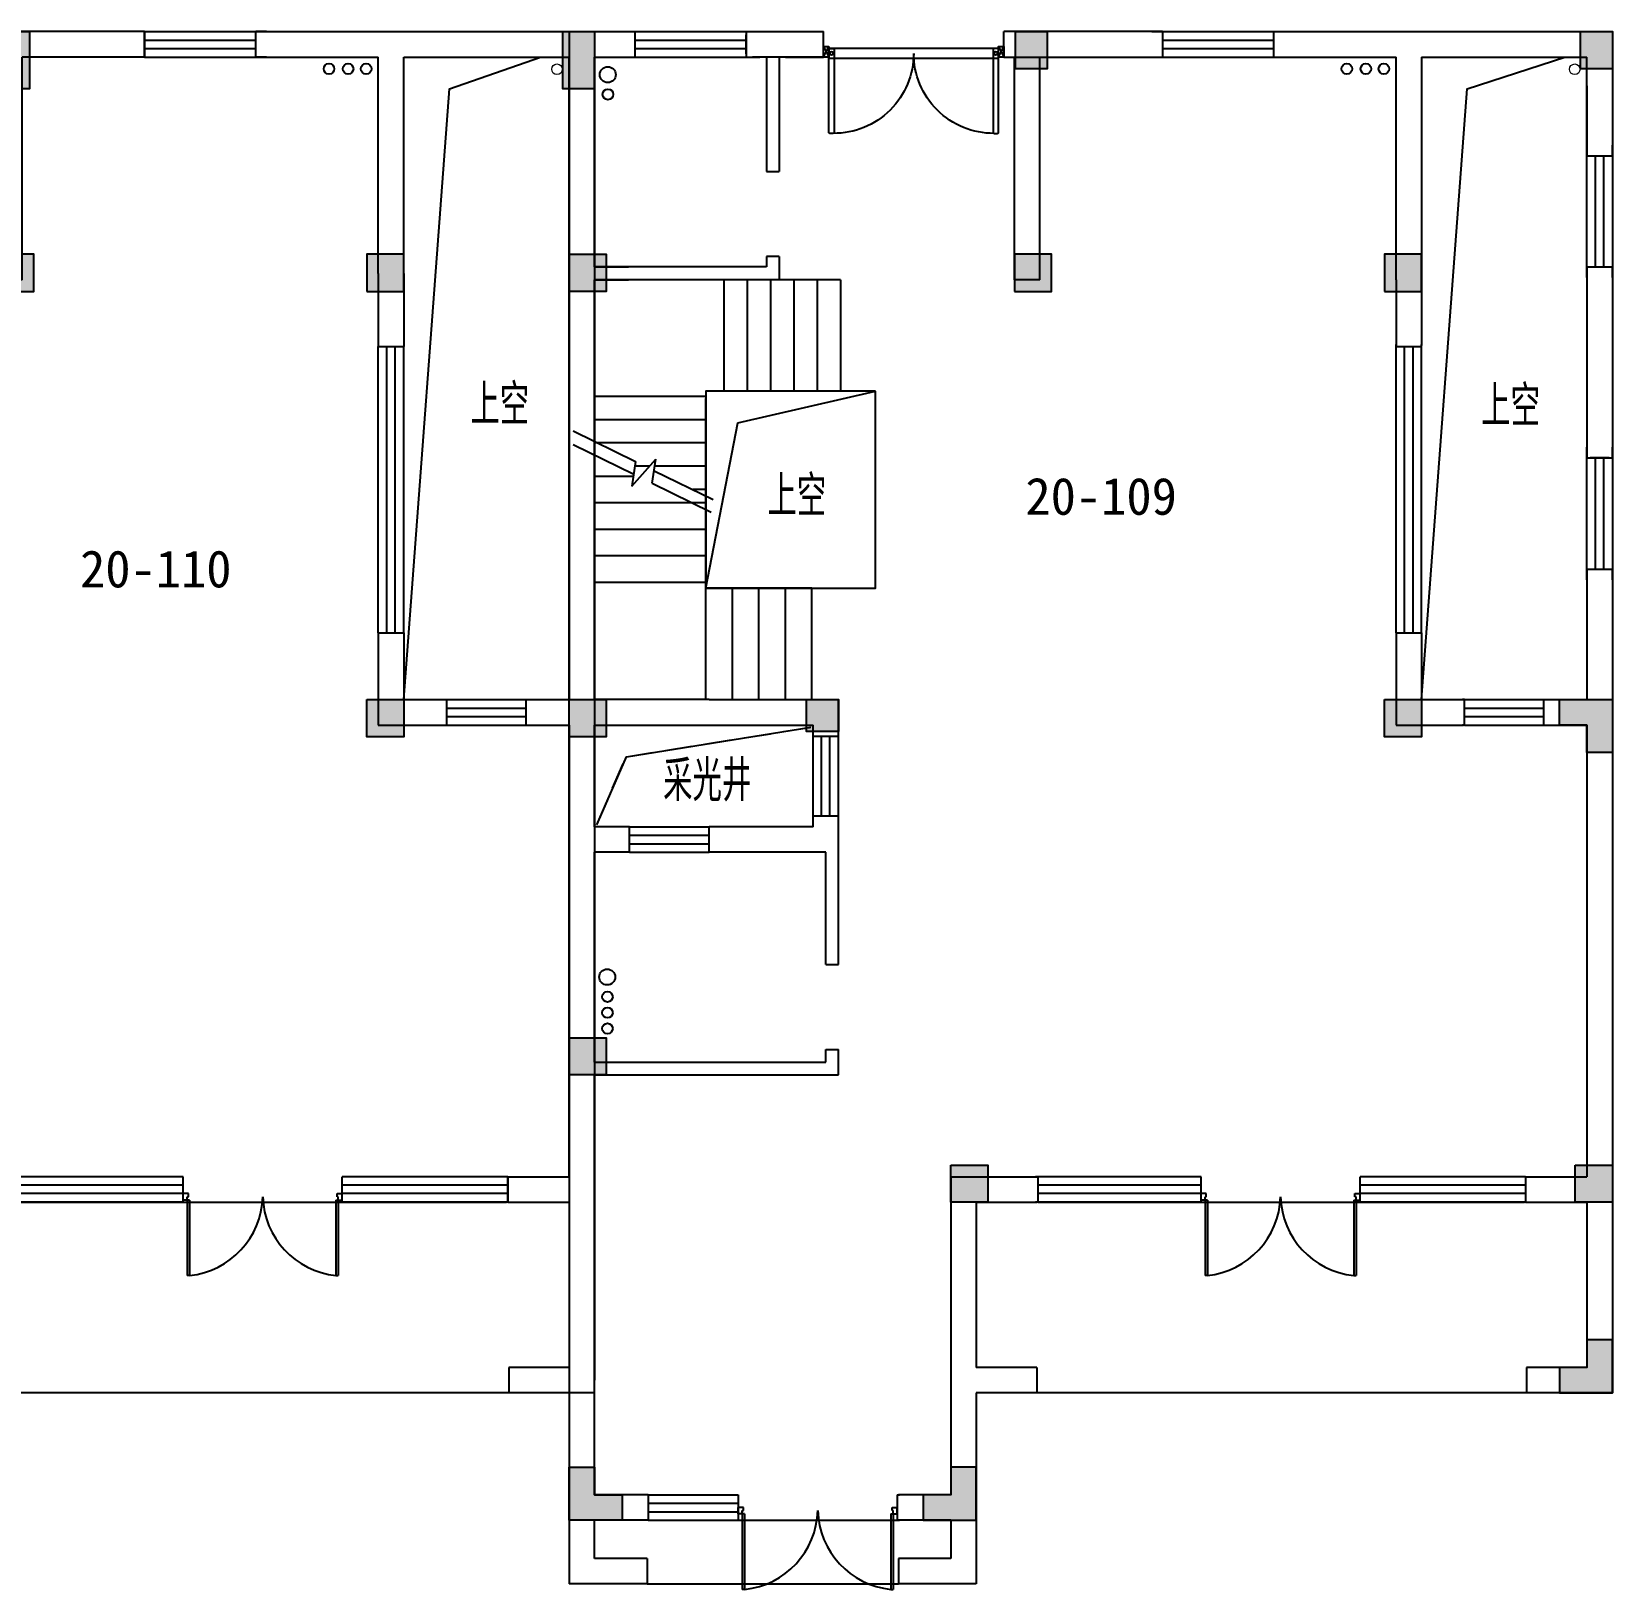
# Model space of a CAD drawing. Extents: x 296441 to 853063, y 459050 to 1117990.
# Drawn here: x 478832 to 493742, y 725540 to 740233 of the extents above; entities that cross this region are included whole.
import ezdxf
from ezdxf.enums import TextEntityAlignment as Align

# ---------------------------------------------------------------- set-up
doc = ezdxf.new("R2010")
doc.units = 0
doc.header["$LTSCALE"] = 1000
for name, pattern in [('20-PLAN-BS01-P$0$BSMT-PLAN-BS01-P$0$BSMT-PLAN-BS01-P$0$HIDDEN2', [4.7625, 3.175, -1.5875]), ('5-GRID$0$CENTER2', [28.575, 19.05, -3.175, 3.175, -3.175]), ('E4-FL01$0$HIDDEN', [0.375, 0.25, -0.125])]:
    doc.linetypes.add(name, pattern=pattern)
for name, color, linetype in [('0-COL', 50, 'Continuous'), ('0-COL-H1', 170, 'Continuous'), ('16-PLAN-FL01-P$0$A-WALL', 1, 'Continuous'), ('5-GRID$0$G-GRID', 8, '5-GRID$0$CENTER2'), ('C1-PLAN-FL03-P$0$A-ANNO-IDEN', 2, 'Continuous'), ('dianti-BM01$0$A-STRS', 4, 'Continuous'), ('DIM_SYMB', 3, 'Continuous'), ('DZ-3-PLAN-FL01$0$A-DOOR', 4, 'Continuous'), ('DZ-3-PLAN-FL01$0$H-FL01-GN$0$A_CUR_FRAME', 112, 'Continuous'), ('DZ-3-TEXT-FL01$0$A-ROOM-IDEN', 4, 'Continuous'), ('DZ-TEXT-FL01$0$A-ROOM-IDEN', 4, 'Continuous'), ('E1-BS01-18-19$0$A-OVLK', 140, 'Continuous'), ('E1-FL01$0$A-ANNO-SYMB', 6, 'Continuous'), ('E1-FL01$0$A-HOLE', 211, 'Continuous'), ('E1-FL01$0$A-STRS', 4, 'Continuous'), ('E1-FL02$0$A-PLUM', 4, 'Continuous'), ('E1-FL02$0$A-STRS', 4, 'Continuous'), ('E1-FL03$0$A-HOLE', 211, 'Continuous'), ('E1-FL03$0$A-STRS', 4, 'Continuous'), ('E2-E3-FL01$0$A-WALL', 1, 'Continuous'), ('E2-E3-FL01$0$E1-FL01$0$A-FLOR', 23, 'Continuous'), ('E2-E3-FL01$0$E1-FL01$0$A-HOLE', 211, 'Continuous'), ('E2-E3-FL01$0$E1-FL01$0$A-WALL', 1, 'Continuous'), ('E2-E3-FL01$0$huachuangN$0$A-OVLK', 140, 'Continuous'), ('E2-E3-FL01$0$huachuangN$0$A-SECT-STONE', 42, 'Continuous'), ('E2-E3-FL01$0$huachuangN$0$A-WALL', 1, 'Continuous'), ('E2-E3-FL01$0$menchuangtao1$0$A-WALL', 1, 'Continuous'), ('E2-E3-FL01$0$menchuangtao2$0$A-WALL', 1, 'Continuous'), ('E4-FL01$0$A-HOLE', 211, 'Continuous'), ('E4-FL01$0$A-OVLK', 140, 'Continuous'), ('E4-FL01$0$A-SECT-STONE', 42, 'Continuous'), ('E4-FL01$0$A-WALL', 1, 'Continuous'), ('huachuangN$0$A-SECT-STONE', 42, 'Continuous'), ('huachuangN$0$A-SECT-WIND', 155, 'Continuous'), ('huachuangN$0$A-WALL', 1, 'Continuous'), ('menchuangtao1$0$A-WALL', 1, 'Continuous'), ('mentouS-2$0$A-WALL', 1, 'Continuous'), ('mentouS-2$0$M3b-FL01$0$A-WIND', 4, 'Continuous'), ('mentouS-2$0$M3b-FL01$0$A_OTHER_0', 14, 'Continuous'), ('WALL', 242, 'Continuous'), ('WALL-MOVE', 41, 'Continuous'), ('ZT2_分格--轮廓-------LM、DY', 80, 'Continuous')]:
    doc.layers.add(name, color=color, linetype=linetype)
doc.layers.add('E1-BS01-18-19$0$ENTR-DETL-P$0$A-ANNO-NPLT', color=215, linetype='Continuous', plot=False)
doc.layers.add('E1-FL02$0$P-SEWG-EQPM', color=4, linetype='Continuous', lineweight=0)
doc.styles.add('C1-PLAN-FL03-P$0$GOA_03_黑体_1.00', font='simhei.ttf')
doc.styles.get("Standard").update_dxf_attribs({"font": 'gbenor.shx', "bigfont": 'gbcbig.shx'})

# ---------------------------------------------------------------- blocks, each defined once
blk = doc.blocks.new('C1-PLAN-FL03-P$0$GOA_A-roomnumber1')
blk = doc.blocks.new('DZ-3-PLAN-FL01$0$DR_D02')
at = {"color": 2}
for p, q in [((-0.46, 0.4948), (-0.475, 0.4948)), ((-0.475, 0.02), (-0.475, 0.4948)), ((-0.46, 0.02), (-0.46, 0.495)), ((0.46, 0.02), (0.46, 0.495)), ((0.46, 0.4948), (0.475, 0.4948)), ((0.475, 0.02), (0.475, 0.4948)), ((-0.46, 0.02), (-0.5, 0.02)), ((-0.5, 0.02), (-0.5, -0.02)), ((-0.475, 0.02), (-0.475, 0)), ((-0.475, 0), (-0.4675, 0)), ((-0.4675, 0), (-0.4675, -0.02)), ((0.46, 0.02), (0.5, 0.02)), ((0.4675, 0), (0.4675, -0.02)), ((0.475, 0), (0.4675, 0)), ((0.475, 0.02), (0.475, 0)), ((0.5, 0.02), (0.5, -0.02)), ((-0.4675, -0.02), (-0.5, -0.02)), ((0.4675, -0.02), (0.5, -0.02))]:
    blk.add_line(p, q, dxfattribs=at)
for centre, start, end in [((-0.5121, -0.0149), 1.66187, 84.16767), ((0.5121, -0.0149), 95.83233, 178.33813)]:
    blk.add_arc(centre, 0.5123, start, end, dxfattribs=at)
blk = doc.blocks.new('mentouS-2$0$M3b-FL01$0$户门1600-P')
at = {"layer": 'mentouS-2$0$M3b-FL01$0$A-WIND'}
for points in [[(-1549, 108), (-1549, -672, -0.414214), (-1559, -682), (-1589, -682, -0.414214), (-1599, -672), (-1599, 108, -0.414214), (-1589, 118), (-1559, 118, -0.414214)], [(-49, 108), (-49, -672, 0.414214), (-39, -682), (-9, -682, 0.414214), (1, -672), (1, 108, 0.414214), (-9, 118), (-39, 118, 0.414214)]]:
    blk.add_lwpolyline(points, format="xyb", close=True, dxfattribs=at)
for centre, start, end in [((-1554, 73), 269.6336, 359.9993), ((-44, 73), 180.0007, 270.3664)]:
    blk.add_arc(centre, 755, start, end, dxfattribs=at)
at = {"layer": 'mentouS-2$0$M3b-FL01$0$A_OTHER_0'}
blk.add_lwpolyline([(-1589, 118), (-9, 118, -0.414214), (1, 108), (1, 38, -0.414214), (-9, 28), (-1589, 28, -0.414214), (-1599, 38), (-1599, 108, -0.414214)], format="xyb", close=True, dxfattribs=at)
for centre in [(-1574, 73), (-24, 73)]:
    blk.add_circle(centre, 15, dxfattribs=at)
blk = doc.blocks.new('A$C1C9D1F11')
at = {"color": 2}
for p, q in [((2360, 2760), (2360, 3000)), ((3860, 2760), (3860, 3000)), ((-2005, -240), (-2005, 0))]:
    blk.add_line(p, q, dxfattribs=at)
at = {"layer": '0-COL', "color": 2}
for points in [[(-3660, 13800), (-3360, 13800), (-3360, 13260), (-3660, 13260)], [(610, 13800), (910, 13800), (910, 13260), (610, 13260)], [(5940, 13800), (6240, 13800), (6240, 13260), (5940, 13260)], [(-3600, 11700), (-3250, 11700), (-3250, 11350), (-3600, 11350)], [(-3600, 11700), (-3250, 11700), (-3250, 11350), (-3600, 11350)], [(600, 11350), (950, 11350), (950, 11700), (600, 11700)], [(4090, 11350), (4440, 11350), (4440, 11700), (4090, 11700)], [(6000, 11700), (6350, 11700), (6350, 11350), (6000, 11350)], [(6000, 11700), (6350, 11700), (6350, 11350), (6000, 11350)], [(-3600, 7500), (-3250, 7500), (-3250, 7150), (-3600, 7150)], [(-3600, 7500), (-3250, 7500), (-3250, 7150), (-3600, 7150)], [(-1360, 7500), (-1060, 7500), (-1060, 7200), (-1360, 7200)], [(4090, 7500), (4440, 7500), (4440, 7150), (4090, 7150)], [(6000, 7500), (6350, 7500), (6350, 7150), (6000, 7150)], [(6000, 7500), (6350, 7500), (6350, 7150), (6000, 7150)], [(-3600, 4310), (-3250, 4310), (-3250, 3960), (-3600, 3960)], [(-3600, 4310), (-3250, 4310), (-3250, 3960), (-3600, 3960)], [(6000, 4310), (6350, 4310), (6350, 3960), (6000, 3960)], [(6000, 4310), (6350, 4310), (6350, 3960), (6000, 3960)], [(-3360, 260), (-3360, 0), (-3100, 0), (-3100, -240), (-3600, -240), (-3600, 260)], [(0, 260), (0, 0), (-260, 0), (-260, -240), (240, -240), (240, 260)]]:
    blk.add_lwpolyline(points, close=True, dxfattribs=at)
at = {"layer": '0-COL', "color": 2, "elevation": 0}
blk.add_lwpolyline([(0, 3110), (350, 3110), (350, 2760), (0, 2760)], close=True, dxfattribs=at)
at = {"layer": '0-COL-H1', "color": 2}
for p, q in [((2360, 3000), (820, 3000)), ((2360, 3000), (820, 3000)), ((5420, 3000), (3860, 3000)), ((5420, 3000), (3860, 3000)), ((2360, 2920), (820, 2920)), ((2360, 2840), (820, 2840)), ((5420, 2920), (3860, 2920)), ((5420, 2840), (3860, 2840)), ((2360, 2760), (820, 2760)), ((5420, 2760), (3860, 2760)), ((5430, 960), (810, 960))]:
    blk.add_line(p, q, dxfattribs=at)
for points in [[(-3360, 13260), (-3360, 13800), (-3660, 13260), (-3660, 13800)], [(910, 13260), (910, 13800), (610, 13260), (610, 13800)], [(6240, 13260), (6240, 13800), (5940, 13260), (5940, 13800)], [(-3250, 11350), (-3250, 11700), (-3600, 11350), (-3600, 11700)], [(-3250, 11350), (-3250, 11700), (-3600, 11350), (-3600, 11700)], [(950, 11700), (950, 11350), (600, 11700), (600, 11350)], [(4440, 11700), (4440, 11350), (4090, 11700), (4090, 11350)], [(6350, 11350), (6350, 11700), (6000, 11350), (6000, 11700)], [(6350, 11350), (6350, 11700), (6000, 11350), (6000, 11700)], [(-3250, 7150), (-3250, 7500), (-3600, 7150), (-3600, 7500)], [(-3250, 7150), (-3250, 7500), (-3600, 7150), (-3600, 7500)], [(-1060, 7200), (-1060, 7500), (-1360, 7200), (-1360, 7500)], [(4440, 7150), (4440, 7500), (4090, 7150), (4090, 7500)], [(6350, 7150), (6350, 7500), (6000, 7150), (6000, 7500)], [(6350, 7150), (6350, 7500), (6000, 7150), (6000, 7500)], [(-3250, 3960), (-3250, 4310), (-3600, 3960), (-3600, 4310)], [(-3250, 3960), (-3250, 4310), (-3600, 3960), (-3600, 4310)], [(6350, 3960), (6350, 4310), (6000, 3960), (6000, 4310)], [(6350, 3960), (6350, 4310), (6000, 3960), (6000, 4310)], [(350, 2760, 0), (350, 3110, 0), (0, 2760, 0), (0, 3110, 0)], [(-3360, 260), (-3600, 260), (-3360, 0), (-3600, -240)], [(0, 260), (240, 260), (0, 0), (240, -240)], [(-3360, 0), (-3600, -240), (-3100, 0), (-3100, -240)], [(0, 0), (240, -240), (-260, 0), (-260, -240)]]:
    blk.add_solid(points, dxfattribs=at)
at = {"layer": '5-GRID$0$G-GRID', "color": 2}
blk.add_line((-3360, 13560), (-3360, 13800), dxfattribs=at)
at = {"layer": 'dianti-BM01$0$A-STRS', "color": 2, "ltscale": 0.1}
for p, q in [((-2994, 9605), (-3360, 9605)), ((-2310, 9355), (-3360, 9355)), ((-2310, 9105), (-3360, 9105)), ((-2310, 8855), (-3360, 8855)), ((-2310, 8605), (-3360, 8605)), ((-2310, 7500), (-2310, 8550)), ((-2060, 7500), (-2060, 8550)), ((-1810, 7500), (-1810, 8550)), ((-1560, 7500), (-1560, 8550))]:
    blk.add_line(p, q, dxfattribs=at)
at = {"layer": 'DIM_SYMB', "color": 2}
for points in [[(-1040, 10935, 0, 0, 0), (-2835, 10935, 0, 0, 0), (-2835, 10155, 80, 0, 0), (-2835, 9855, 0, 0, 0)], [(-1310, 8025, 0, 0, 0), (-2835, 8025, 0, 0, 0), (-2835, 9055, 80, 0, 0), (-2835, 9355, 0, 0, 0)]]:
    blk.add_lwpolyline(points, format="xyseb", dxfattribs=at)
at = {"layer": 'E1-BS01-18-19$0$A-OVLK', "color": 2}
for p, q in [((-2980, 13800), (-1930, 13800)), ((-2980, 13720), (-1930, 13720)), ((1995, 13800), (3045, 13800)), ((1995, 13720), (3045, 13720)), ((-2980, 13640), (-1930, 13640)), ((1995, 13640), (3045, 13640)), ((-2980, 13560), (-1930, 13560)), ((1995, 13560), (3045, 13560)), ((4200, 8130), (4200, 10830)), ((4280, 8130), (4280, 10830)), ((4360, 8130), (4360, 10830)), ((4440, 8130), (4440, 10830)), ((4845, 7500), (5595, 7500)), ((4845, 7420), (5595, 7420)), ((4845, 7340), (5595, 7340)), ((4845, 7260), (5595, 7260)), ((-1300, 6405), (-1300, 7155)), ((-1220, 6405), (-1220, 7155)), ((-1140, 6405), (-1140, 7155)), ((-1060, 6405), (-1060, 7155)), ((-3030, 6300), (-2280, 6300)), ((-3030, 6220), (-2280, 6220)), ((-3030, 6140), (-2280, 6140)), ((-3030, 6060), (-2280, 6060))]:
    blk.add_line(p, q, dxfattribs=at)
at = {"layer": 'E1-BS01-18-19$0$ENTR-DETL-P$0$A-ANNO-NPLT', "color": 2}
for centre, radius in [((-3236, 13394), 75), ((-3234, 13208), 50), ((-3241, 4883), 75), ((-3239, 4697), 50), ((-3239, 4547), 50), ((-3239, 4397), 50)]:
    blk.add_circle(centre, radius, dxfattribs=at)
at = {"layer": 'E1-FL01$0$A-ANNO-SYMB', "color": 2}
for p, q in [((-3362, 9936), (-2973, 9745)), ((-3365, 9809), (-2991, 9626)), ((-3008, 9512), (-2782, 9768)), ((-2973, 9745), (-3008, 9512)), ((-2816, 9540), (-2782, 9768)), ((-2798, 9659), (-2310, 9420)), ((-2816, 9540), (-2310, 9292))]:
    blk.add_line(p, q, dxfattribs=at)
at = {"layer": 'E1-FL01$0$A-HOLE', "color": 2}
blk.add_lwpolyline([(-3360, 6300), (-3060, 6960), (-1300, 7260)], dxfattribs=at)
at = {"layer": 'E1-FL01$0$A-STRS', "color": 2, "ltscale": 0.1}
for p, q in [((-1040, 11460), (-1620, 11460)), ((-1040, 11460), (-1040, 10410)), ((-1310, 7500), (-1310, 8550)), ((-1310, 7500), (-1310, 8550))]:
    blk.add_line(p, q, dxfattribs=at)
at = {"layer": 'E1-FL02$0$A-PLUM', "color": 2}
for centre in [(3735, 13449), (3915, 13449), (4085, 13449)]:
    blk.add_circle(centre, 50, dxfattribs=at)
at = {"layer": 'E1-FL02$0$A-STRS', "color": 2, "ltscale": 0.1}
blk.add_line((-1310, 7500), (-1310, 8550), dxfattribs=at)
at = {"layer": 'E1-FL02$0$P-SEWG-EQPM', "color": 2}
blk.add_circle((5885, 13445), 50, dxfattribs=at)
at = {"layer": 'E1-FL03$0$A-HOLE', "color": 2, "linetype": 'ByBlock'}
blk.add_lwpolyline([(-2310, 8550), (-2010, 10110), (-710, 10410)], dxfattribs=at)
blk.add_lwpolyline([(-710, 10410), (-2310, 10410), (-2310, 8550), (-710, 8550)], close=True, dxfattribs=at)
at = {"layer": 'E1-FL03$0$A-STRS', "color": 2, "ltscale": 0.1}
for p, q in [((-2140, 11460), (-2140, 10410)), ((-1920, 11460), (-1920, 10410)), ((-1700, 11460), (-1700, 10410)), ((-1480, 11460), (-1480, 10410)), ((-1260, 11460), (-1260, 10410)), ((-2310, 10360), (-3360, 10360)), ((-2310, 10140), (-3360, 10140)), ((-2310, 9920), (-3360, 9920)), ((-2842, 9700), (-2980, 9700)), ((-2310, 9700), (-2792, 9700)), ((-2310, 9480), (-2433, 9480))]:
    blk.add_line(p, q, dxfattribs=at)
at = {"layer": 'E2-E3-FL01$0$E1-FL01$0$A-FLOR', "color": 2}
for p, q in [((820, 2760), (2360, 2760)), ((2360, 2760, 0), (3860, 2760)), ((3860, 2760), (5410, 2760)), ((-2005, -240), (-505, -240)), ((-2865, -840), (-495, -840))]:
    blk.add_line(p, q, dxfattribs=at)
at = {"layer": 'E2-E3-FL01$0$huachuangN$0$A-OVLK', "color": 2}
for p, q in [((-2855, 0), (-2005, 0)), ((-2855, -80), (-2005, -80)), ((-2855, -160), (-2005, -160)), ((-2855, -240), (-2005, -240))]:
    blk.add_line(p, q, dxfattribs=at)
at = {"layer": 'E4-FL01$0$A-HOLE', "color": 2}
blk.add_lwpolyline([(4440, 7500), (4870, 13260), (5730, 13560)], dxfattribs=at)
at = {"layer": 'E4-FL01$0$A-SECT-STONE', "color": 2}
blk.add_line((1995, 13770), (1995, 13590), dxfattribs=at)
at = {"layer": 'E4-FL01$0$A-WALL', "color": 2}
for p, q in [((1995, 13800), (1895, 13800)), ((1995, 13560), (1995, 13800)), ((3145, 13800), (3045, 13800)), ((3045, 13560), (3045, 13800)), ((1995, 13560), (1895, 13560)), ((3145, 13560), (3045, 13560)), ((-3360, 6300), (-3360, 7260)), ((6240, 6300), (6240, 7260))]:
    blk.add_line(p, q, dxfattribs=at)
at = {"layer": 'huachuangN$0$A-SECT-STONE', "color": 2}
blk.add_line((-1930, 13590), (-1930, 13770), dxfattribs=at)
at = {"layer": 'huachuangN$0$A-SECT-WIND', "color": 2}
for p, q in [((-1150, 13560), (-1200, 13628)), ((-1150, 13628), (-1200, 13560)), ((500, 13560), (450, 13628)), ((500, 13628), (450, 13560))]:
    blk.add_line(p, q, dxfattribs=at)
for points in [[(-1200, 13628), (-1200, 13560), (-1150, 13560), (-1150, 13628)], [(450, 13628), (450, 13560), (500, 13560), (500, 13628)]]:
    blk.add_lwpolyline(points, close=True, dxfattribs=at)
at = {"layer": 'huachuangN$0$A-WALL', "color": 2}
for p, q in [((-3080, 13800), (-2980, 13800)), ((-2980, 13800), (-2980, 13560)), ((-1930, 13800), (-1830, 13800)), ((-1930, 13800), (-1930, 13560)), ((-3110, 13560), (-2980, 13560)), ((-1930, 13560), (-1830, 13560))]:
    blk.add_line(p, q, dxfattribs=at)
at = {"layer": 'menchuangtao1$0$A-WALL', "color": 2}
for p, q in [((820, 3000), (800, 3000)), ((820, 3000), (820, 2760)), ((5420, 3000), (5440, 3000)), ((5420, 3000), (5420, 2760)), ((820, 2760), (800, 2760)), ((5420, 2760), (5440, 2760)), ((-2855, 0), (-2875, 0)), ((-2855, 0), (-2855, -240)), ((-505, 0), (-485, 0)), ((-505, 0), (-505, -240)), ((-2855, -240), (-2875, -240)), ((-505, -240), (-485, -240))]:
    blk.add_line(p, q, dxfattribs=at)
at = {"layer": 'mentouS-2$0$A-WALL', "color": 2}
blk.add_line((500, 13560), (500, 13800), dxfattribs=at)
at = {"layer": 'WALL', "color": 2}
for p, q in [((-3600, 12590), (-3600, 13800)), ((-3600, 13800), (-3080, 13800)), ((-3480, 13800), (-3360, 13800)), ((-3080, 13800), (-2980, 13800)), ((-2980, 13560), (-2980, 13800)), ((-1930, 13560), (-1930, 13800)), ((-1930, 13800), (-1680, 13800)), ((-1680, 13800), (-1200, 13800)), ((-1200, 13560), (-1200, 13800)), ((500, 13800), (500, 13560)), ((740, 13800), (500, 13800)), ((1995, 13800), (740, 13800)), ((1995, 13800), (1995, 13560)), ((3045, 13560), (3045, 13800)), ((3045, 13800), (3520, 13800)), ((3520, 13800), (4320, 13800)), ((4320, 13800), (6240, 13800)), ((6240, 13800), (6240, 7380)), ((-3600, 13560), (-3600, 7500)), ((-3360, 13560), (-3110, 13560)), ((-3360, 13560), (-3360, 11580)), ((-3050, 13560), (-2980, 13560)), ((-1930, 13560), (-1740, 13560)), ((-1740, 13560), (-1740, 12480)), ((-1620, 13560), (-1620, 12480)), ((-1620, 13560), (-1200, 13560)), ((600, 13560), (500, 13560)), ((600, 11460), (600, 13560)), ((840, 11460), (840, 13560)), ((1995, 13560), (840, 13560)), ((3045, 13560), (3550, 13560)), ((3550, 13560), (4200, 13560)), ((4200, 13310), (4200, 13560)), ((4440, 13560), (6000, 13560)), ((4440, 13280), (4440, 13560)), ((6000, 12590), (6000, 13560)), ((6000, 13560), (6000, 7500)), ((6240, 12560), (6240, 13560)), ((4200, 11519), (4200, 13310)), ((4440, 11519), (4440, 13280)), ((-3600, 12330), (-3600, 12590)), ((6000, 12330), (6000, 12590)), ((6240, 12330), (6240, 12560)), ((-1740, 12480), (-1620, 12480)), ((-3600, 11520), (-3600, 12330)), ((6000, 11520), (6000, 12330)), ((6240, 11580), (6240, 12330)), ((-1740, 11680), (-1740, 11580)), ((-1740, 11680), (-1620, 11680)), ((-1620, 11680), (-1620, 11460)), ((-3600, 7380), (-3600, 11520)), ((-1740, 11580), (-3360, 11580)), ((4200, 11520), (4200, 10830)), ((4440, 11520), (4440, 10830)), ((6000, 7380), (6000, 11520)), ((-1620, 11460), (-3360, 11460)), ((-3360, 7500), (-3360, 11460)), ((-1740, 11460), (-1620, 11460)), ((840, 11460), (600, 11460)), ((6240, 7500), (6240, 11460)), ((4200, 10830), (4440, 10830)), ((4200, 8130), (4440, 8130)), ((4200, 8130), (4200, 7260)), ((4440, 8130), (4440, 7500)), ((-3360, 7500), (-3030, 7500)), ((-3030, 7500), (-1060, 7500)), ((-1060, 7155), (-1060, 7500)), ((4440, 7500), (4845, 7500)), ((4845, 7260), (4845, 7500)), ((5595, 7260), (5595, 7500)), ((5595, 7500), (6000, 7500)), ((-3600, 6180), (-3600, 7380)), ((6000, 6180), (6000, 7380)), ((6240, 7380), (6240, 2880)), ((-3600, 7260), (-3600, 3000)), ((-3360, 6300), (-3360, 7260)), ((-3360, 7260), (-3030, 7260)), ((-3030, 7260), (-1300, 7260)), ((-1300, 7155), (-1300, 7260)), ((4200, 7260), (4845, 7260)), ((5595, 7260), (6000, 7260)), ((6000, 7260), (6000, 3000)), ((6240, 6300), (6240, 7260)), ((-1060, 7155), (-1300, 7155)), ((-3030, 6300), (-3360, 6300)), ((-3030, 6300), (-3030, 6060)), ((-2280, 6300), (-2280, 6060)), ((-1300, 6300), (-2280, 6300)), ((-1060, 6405), (-1300, 6405)), ((-1300, 6300), (-1300, 6405)), ((-1060, 6180), (-1060, 6405)), ((-3600, 5140), (-3600, 6180)), ((-1060, 5000), (-1060, 6180)), ((6000, 5140), (6000, 6180)), ((-3360, 5070), (-3360, 6060)), ((-3030, 6060), (-3360, 6060)), ((-1180, 6060), (-2280, 6060)), ((-1180, 5000), (-1180, 6060)), ((6240, 5170), (6240, 6060)), ((-3600, 5030), (-3600, 5140)), ((-3360, 5030), (-3360, 5110)), ((6000, 5030), (6000, 5140)), ((6240, 5030), (6240, 5110)), ((-3600, 4080), (-3600, 5030)), ((-3360, 4080), (-3360, 5030)), ((-1060, 5000), (-1180, 5000)), ((6000, 4080), (6000, 5030)), ((6240, 4080), (6240, 5030)), ((6000, 3000), (6000, 4440)), ((-1060, 4200), (-1180, 4200)), ((-1180, 4080), (-1180, 4200)), ((-1060, 3960), (-1060, 4200)), ((-3600, -120), (-3600, 4080)), ((-3360, 4080), (-3110, 4080)), ((-3110, 4080), (-1180, 4080)), ((-3360, 3960), (-3080, 3960)), ((-3360, 0), (-3360, 3960)), ((-3080, 3960), (-1060, 3960)), ((6240, 960), (6240, 3960)), ((0, 3000), (820, 3000)), ((0, 3000), (0, 1080)), ((820, 2760), (820, 3000)), ((5420, 2760), (5420, 3000)), ((5420, 3000), (6000, 3000)), ((-3360, 2880), (-3360, 1080)), ((6240, 2880), (6240, 1080)), ((-3600, 2760), (-3600, 1200)), ((240, 2760), (820, 2760)), ((240, 2760), (240, 1200)), ((5420, 2760), (6000, 2760)), ((6000, 2760), (6000, 1200)), ((810, 1200), (240, 1200)), ((810, 1200), (810, 960)), ((5430, 1200), (5430, 960)), ((6000, 1200), (5430, 1200)), ((-3360, 1080), (-3360, 0)), ((0, 1080), (0, 0)), ((240, 960), (240, -120)), ((810, 960), (240, 960)), ((6240, 960), (5430, 960)), ((0, 0), (-505, 0)), ((-3600, -120), (-3600, -840)), ((-2855, 0), (-3360, 0)), ((-2855, 0), (-2855, -240)), ((-505, 0), (-505, -240)), ((240, -120), (240, -840)), ((-3360, -240), (-3360, -600)), ((-2855, -240), (-3360, -240)), ((0, -240), (-505, -240)), ((0, -240), (0, -600)), ((-2865, -600), (-3360, -600)), ((-2865, -600), (-2865, -840)), ((-495, -600), (-495, -840)), ((0, -600), (-495, -600)), ((-2865, -840), (-3600, -840)), ((240, -840), (-495, -840))]:
    blk.add_line(p, q, dxfattribs=at)
at = {"layer": 'WALL-MOVE', "color": 2, "linetype": '20-PLAN-BS01-P$0$BSMT-PLAN-BS01-P$0$BSMT-PLAN-BS01-P$0$HIDDEN2'}
blk.add_line((840, 11460), (840, 11580), dxfattribs=at)
at = {"layer": 'C1-PLAN-FL03-P$0$A-ANNO-IDEN', "color": 2}
ref = blk.add_blockref('C1-PLAN-FL03-P$0$GOA_A-roomnumber1', (2095, 9004), dxfattribs=dict(at, xscale=-1))
ref.add_attrib('房间编号', '20-110', dxfattribs={"layer": '0', "color": 2, "height": 350, "style": 'C1-PLAN-FL03-P$0$GOA_03_黑体_1.00'}).set_placement((2101, 8558), align=Align.CENTER)
at = {"layer": 'DZ-3-PLAN-FL01$0$A-DOOR', "color": 2, "xscale": 1500, "yscale": 1500, "zscale": 1500, "rotation": 180}
for p in [(3110, 2810, 0), (-1255, -150, 0)]:
    blk.add_blockref('DZ-3-PLAN-FL01$0$DR_D02', p, dxfattribs=at)
at = {"layer": 'mentouS-2$0$M3b-FL01$0$A-WIND', "color": 2, "xscale": -1}
blk.add_blockref('mentouS-2$0$M3b-FL01$0$户门1600-P', (-1149, 13522), dxfattribs=at)
at = {"layer": 'DZ-3-TEXT-FL01$0$A-ROOM-IDEN', "color": 2}
for s, p in [('上空', (5068, 10089)), ('采光井', (-2587, 6593))]:
    blk.add_text(s, height=385.8, dxfattribs=at).set_placement(p)
at = {"layer": 'DZ-TEXT-FL01$0$A-ROOM-IDEN', "color": 2}
blk.add_text('上空', height=385.8, dxfattribs=at).set_placement((-1678, 9287, 0))
blk = doc.blocks.new('A$C2D407D40')
at = {"color": 2}
for p, q in [((-1040, 11460), (-1620, 11460)), ((2360, 2760), (2360, 3000)), ((3860, 2760), (3860, 3000)), ((-2005, 0, 0), (-2005, -240))]:
    blk.add_line(p, q, dxfattribs=at)
at = {"layer": '0-COL-H1', "color": 2}
for p, q in [((2360, 3000), (820, 3000)), ((2360, 3000), (820, 3000)), ((5420, 3000), (3860, 3000)), ((5420, 3000), (3860, 3000)), ((2360, 2920), (820, 2920)), ((2360, 2840), (820, 2840)), ((5420, 2920), (3860, 2920)), ((5420, 2840), (3860, 2840)), ((2360, 2760), (820, 2760)), ((5420, 2760), (3860, 2760)), ((5430, 960), (810, 960))]:
    blk.add_line(p, q, dxfattribs=at)
for points in [[(-3660, 13800), (-3360, 13800), (-3360, 13260), (-3660, 13260)], [(610, 13800), (910, 13800), (910, 13450), (610, 13450)], [(5940, 13800), (6240, 13800), (6240, 13450), (5940, 13450)], [(-3600, 11700), (-3250, 11700), (-3250, 11350), (-3600, 11350)], [(-3600, 11700), (-3250, 11700), (-3250, 11350), (-3600, 11350)], [(600, 11350), (950, 11350), (950, 11700), (600, 11700)], [(4090, 11350), (4440, 11350), (4440, 11700), (4090, 11700)], [(-3600, 7500), (-3250, 7500), (-3250, 7150), (-3600, 7150)], [(-3600, 7500), (-3250, 7500), (-3250, 7150), (-3600, 7150)], [(-1360, 7500), (-1060, 7500), (-1060, 7200), (-1360, 7200)], [(4090, 7500), (4440, 7500), (4440, 7150), (4090, 7150)], [(6000, 7000), (6000, 7260), (5740, 7260), (5740, 7500), (6240, 7500), (6240, 7000)], [(-3600, 4310), (-3250, 4310), (-3250, 3960), (-3600, 3960)], [(-3600, 4310), (-3250, 4310), (-3250, 3960), (-3600, 3960)], [(5890, 3110), (6240, 3110), (6240, 2760), (5890, 2760)], [(6000, 1460), (6000, 1200), (5740, 1200), (5740, 960), (6240, 960), (6240, 1460)], [(-3360, 260), (-3360, 0), (-3100, 0), (-3100, -240), (-3600, -240), (-3600, 260)], [(0, 260), (0, 0), (-260, 0), (-260, -240), (240, -240), (240, 260)]]:
    blk.add_lwpolyline(points, close=True, dxfattribs=at)
at = {"layer": '0-COL-H1', "color": 2, "elevation": 0}
blk.add_lwpolyline([(0, 3110), (350, 3110), (350, 2760), (0, 2760)], close=True, dxfattribs=at)
at = {"layer": '0-COL-H1', "color": 2}
for points in [[(-3360, 13260), (-3360, 13800), (-3660, 13260), (-3660, 13800)], [(910, 13450), (910, 13800), (610, 13450), (610, 13800)], [(6240, 13450), (6240, 13800), (5940, 13450), (5940, 13800)], [(-3250, 11350), (-3250, 11700), (-3600, 11350), (-3600, 11700)], [(-3250, 11350), (-3250, 11700), (-3600, 11350), (-3600, 11700)], [(950, 11700), (950, 11350), (600, 11700), (600, 11350)], [(4440, 11700), (4440, 11350), (4090, 11700), (4090, 11350)], [(-3250, 7150), (-3250, 7500), (-3600, 7150), (-3600, 7500)], [(-3250, 7150), (-3250, 7500), (-3600, 7150), (-3600, 7500)], [(-1060, 7200), (-1060, 7500), (-1360, 7200), (-1360, 7500)], [(4440, 7150), (4440, 7500), (4090, 7150), (4090, 7500)], [(6000, 7260), (6240, 7500), (5740, 7260), (5740, 7500)], [(6000, 7000), (6240, 7000), (6000, 7260), (6240, 7500)], [(-3250, 3960), (-3250, 4310), (-3600, 3960), (-3600, 4310)], [(-3250, 3960), (-3250, 4310), (-3600, 3960), (-3600, 4310)], [(350, 2760, 0), (350, 3110, 0), (0, 2760, 0), (0, 3110, 0)], [(6240, 2760), (6240, 3110), (5890, 2760), (5890, 3110)], [(6000, 1460), (6240, 1460), (6000, 1200), (6240, 960)], [(6000, 1200), (6240, 960), (5740, 1200), (5740, 960)], [(-3360, 260), (-3600, 260), (-3360, 0), (-3600, -240)], [(0, 260), (240, 260), (0, 0), (240, -240)], [(-3360, 0), (-3600, -240), (-3100, 0), (-3100, -240)], [(0, 0), (240, -240), (-260, 0), (-260, -240)]]:
    blk.add_solid(points, dxfattribs=at)
at = {"layer": '16-PLAN-FL01-P$0$A-WALL', "color": 2}
for p, q in [((6240, 13800), (6240, 12630)), ((6240, 11580), (6240, 9780)), ((6240, 8730), (6240, 960)), ((6240, 960), (6000, 960)), ((-3600, -840), (-3600, -840)), ((-3360, -840), (-3600, -840)), ((-3360, -840), (-3360, -840))]:
    blk.add_line(p, q, dxfattribs=at)
at = {"layer": 'dianti-BM01$0$A-STRS', "color": 2, "ltscale": 0.1}
for p, q in [((-2994, 9605), (-3360, 9605)), ((-2310, 9355), (-3360, 9355)), ((-2310, 9105), (-3360, 9105)), ((-2310, 8855), (-3360, 8855)), ((-2310, 8605), (-3360, 8605)), ((-2310, 7500), (-2310, 8550)), ((-2060, 7500), (-2060, 8550)), ((-1810, 7500), (-1810, 8550)), ((-1560, 7500), (-1560, 8550))]:
    blk.add_line(p, q, dxfattribs=at)
at = {"layer": 'DIM_SYMB', "color": 2, "elevation": 0}
for points in [[(-810, 10935, 0, 0, 0), (-2835, 10935, 0, 0, 0), (-2835, 10155, 80, 0, 0), (-2835, 9855, 0, 0, 0)], [(-1310, 8025, 0, 0, 0), (-2835, 8025, 0, 0, 0), (-2835, 9055, 80, 0, 0), (-2835, 9355, 0, 0, 0)]]:
    blk.add_lwpolyline(points, format="xyseb", dxfattribs=at)
at = {"layer": 'DZ-3-PLAN-FL01$0$H-FL01-GN$0$A_CUR_FRAME', "color": 2}
for p, q in [((-1200, 13560), (-1150, 13660)), ((-1200, 13660), (-1150, 13560)), ((450, 13560), (500, 13660)), ((450, 13660), (500, 13560))]:
    blk.add_line(p, q, dxfattribs=at)
at = {"layer": 'DZ-3-PLAN-FL01$0$H-FL01-GN$0$A_CUR_FRAME', "color": 2, "elevation": 0}
for points in [[(-1150, 13660), (-1150, 13560), (-1200, 13560), (-1200, 13660)], [(500, 13660), (500, 13560), (450, 13560), (450, 13660)]]:
    blk.add_lwpolyline(points, close=True, dxfattribs=at)
at = {"layer": 'E1-BS01-18-19$0$A-OVLK', "color": 2}
for p, q in [((4845, 7500), (5595, 7500)), ((4845, 7420), (5595, 7420)), ((4845, 7340), (5595, 7340)), ((4845, 7260), (5595, 7260)), ((-1300, 6405), (-1300, 7155)), ((-1220, 6405), (-1220, 7155)), ((-1140, 6405), (-1140, 7155)), ((-1060, 6405), (-1060, 7155)), ((-3030, 6300), (-2280, 6300)), ((-3030, 6220), (-2280, 6220)), ((-3030, 6140), (-2280, 6140)), ((-3030, 6060), (-2280, 6060)), ((-2855, 0), (-2005, 0)), ((-2855, -80), (-2005, -80)), ((-2855, -160), (-2005, -160)), ((-2855, -240), (-2005, -240, 0))]:
    blk.add_line(p, q, dxfattribs=at)
at = {"layer": 'E1-BS01-18-19$0$ENTR-DETL-P$0$A-ANNO-NPLT', "color": 2}
for centre, radius in [((-3236, 13394), 75), ((-3234, 13208), 50), ((-3241, 4883), 75), ((-3239, 4697), 50), ((-3239, 4547), 50), ((-3239, 4397), 50)]:
    blk.add_circle(centre, radius, dxfattribs=at)
at = {"layer": 'E1-FL01$0$A-ANNO-SYMB', "color": 2}
for p, q in [((-3562, 10034), (-2973, 9745)), ((-3562, 9906), (-2991, 9626)), ((-3008, 9512), (-2782, 9768)), ((-2973, 9745), (-3008, 9512)), ((-2816, 9540), (-2782, 9768)), ((-2798, 9659), (-2242, 9386)), ((-2816, 9540), (-2260, 9267))]:
    blk.add_line(p, q, dxfattribs=at)
at = {"layer": 'E1-FL01$0$A-HOLE', "color": 2, "elevation": 0}
blk.add_lwpolyline([(-3340, 6320), (-3060, 6960), (-1320, 7240)], dxfattribs=at)
at = {"layer": 'E1-FL01$0$A-STRS', "color": 2, "ltscale": 0.1}
for p, q in [((-1040, 11460), (-1040, 10410)), ((-1310, 7500), (-1310, 8550)), ((-1310, 7500), (-1310, 8550))]:
    blk.add_line(p, q, dxfattribs=at)
at = {"layer": 'E1-FL01$0$A-STRS', "color": 2, "ltscale": 0.1, "elevation": 0}
blk.add_lwpolyline([(-1310, 8550), (-2310, 8550), (-2310, 10340)], dxfattribs=at)
at = {"layer": 'E1-FL02$0$A-PLUM', "color": 2}
for centre in [(3735, 13449), (3915, 13449), (4085, 13449)]:
    blk.add_circle(centre, 50, dxfattribs=at)
at = {"layer": 'E1-FL02$0$A-STRS', "color": 2, "ltscale": 0.1}
blk.add_line((-1310, 7500), (-1310, 8550), dxfattribs=at)
at = {"layer": 'E1-FL02$0$P-SEWG-EQPM', "color": 2}
blk.add_circle((5885, 13445), 50, dxfattribs=at)
at = {"layer": 'E1-FL03$0$A-HOLE', "color": 2, "linetype": 'ByBlock', "elevation": 0}
blk.add_lwpolyline([(-2310, 8550), (-2010, 10110), (-710, 10410)], dxfattribs=at)
blk.add_lwpolyline([(-710, 10410), (-2310, 10410), (-2310, 8550), (-710, 8550)], close=True, dxfattribs=at)
at = {"layer": 'E1-FL03$0$A-STRS', "color": 2, "ltscale": 0.1}
for p, q in [((-2140, 11460), (-2140, 10410)), ((-1920, 11460), (-1920, 10410)), ((-1700, 11460), (-1700, 10410)), ((-1480, 11460), (-1480, 10410)), ((-1260, 11460), (-1260, 10410)), ((-2310, 10360), (-3360, 10360)), ((-2310, 10140), (-3360, 10140)), ((-2310, 9920), (-3360, 9920)), ((-2842, 9700), (-2980, 9700)), ((-2310, 9700), (-2792, 9700)), ((-2310, 9480), (-2433, 9480))]:
    blk.add_line(p, q, dxfattribs=at)
at = {"layer": 'E2-E3-FL01$0$A-WALL', "color": 2}
for p, q in [((-3360, 11580), (-3040, 11580)), ((-3360, 11460), (-3040, 11460)), ((-2855, 0), (-3360, 0))]:
    blk.add_line(p, q, dxfattribs=at)
at = {"layer": 'E2-E3-FL01$0$A-WALL', "color": 2, "elevation": 0}
for points in [[(-3360, 11580), (-3360, 13560)], [(-2280, 7500), (-3360, 7500), (-3360, 11460)], [(-3360, 0), (-3360, 3960)]]:
    blk.add_lwpolyline(points, dxfattribs=at)
at = {"layer": 'E2-E3-FL01$0$E1-FL01$0$A-FLOR', "color": 2}
for p, q in [((820, 2760), (2360, 2760)), ((2360, 2760, 0), (3860, 2760)), ((3860, 2760), (5410, 2760)), ((-2855, -240), (-505, -240)), ((-2865, -840), (-495, -840))]:
    blk.add_line(p, q, dxfattribs=at)
at = {"layer": 'E2-E3-FL01$0$E1-FL01$0$A-HOLE', "color": 2, "elevation": 0}
blk.add_lwpolyline([(4440, 7500), (4870, 13260), (5790, 13560)], dxfattribs=at)
at = {"layer": 'E2-E3-FL01$0$E1-FL01$0$A-WALL', "color": 2}
for p, q in [((-3600, 13800), (-3600, 7500)), ((-3360, 11580), (-3360, 13560)), ((-1930, 13560), (-1800, 13560)), ((-1740, 13560), (-1740, 12480)), ((-1560, 13560), (-1200, 13560)), ((840, 11748), (840, 13560)), ((840, 13560), (1995, 13560)), ((3045, 13560), (3550, 13560)), ((3550, 13560), (4200, 13560)), ((4200, 13310), (4200, 13560)), ((4440, 13560), (4440, 10840)), ((4440, 13560), (5790, 13560)), ((5790, 13560), (6000, 13560)), ((4200, 11460), (4200, 13310)), ((6000, 13290), (6000, 12630)), ((-1620, 11680), (-1740, 11680)), ((-1740, 11680), (-1740, 11580)), ((-1620, 11680), (-1620, 11460)), ((840, 11460), (840, 11770)), ((-1740, 11580), (-3360, 11580)), ((6000, 11580), (6000, 9780)), ((-1620, 11460), (-3360, 11460)), ((-3360, 7500), (-3360, 11460)), ((4200, 11460), (4200, 10840)), ((6000, 8730), (6000, 7500)), ((4200, 8120), (4200, 7260)), ((4440, 8120), (4440, 7500)), ((4440, 7500), (4835, 7500)), ((5605, 7500), (6000, 7500)), ((-3600, 7260), (-3600, 3000)), ((4200, 7260), (4835, 7260)), ((5605, 7260), (6000, 7260)), ((6000, 7260), (6000, 3000)), ((-3600, 3960), (-3600, -840)), ((-3360, 0), (-3360, 3960)), ((0, 3000), (810, 3000)), ((0, 3000), (0, 0)), ((5430, 3000), (6000, 3000)), ((240, 2760), (810, 2760)), ((240, 2760), (240, 1200)), ((5430, 2760), (6000, 2760)), ((6000, 2760), (6000, 1200)), ((810, 1200), (240, 1200)), ((6000, 1200), (5430, 1200)), ((-3600, 960), (-3600, -840)), ((240, 960), (240, -840)), ((810, 960), (240, 960)), ((6000, 960), (5430, 960)), ((-2865, 0), (-3360, 0)), ((0, 0), (-495, 0)), ((-2865, -240), (-3360, -240)), ((-3360, -600), (-3360, -240)), ((0, -240), (-495, -240)), ((0, -240), (0, -600)), ((-2865, -600), (-3360, -600)), ((0, -600), (-495, -600)), ((-2865, -840), (-3360, -840)), ((240, -840), (-495, -840))]:
    blk.add_line(p, q, dxfattribs=at)
at = {"layer": 'E2-E3-FL01$0$huachuangN$0$A-OVLK', "color": 2}
for p, q in [((-2980, 13800), (-1930, 13800)), ((-2980, 13720), (-1930, 13720)), ((1995, 13800), (3045, 13800)), ((1995, 13720), (3045, 13720)), ((-2980, 13640), (-1930, 13640)), ((1995, 13640), (3045, 13640)), ((-2980, 13560), (-1930, 13560)), ((1995, 13560), (3045, 13560))]:
    blk.add_line(p, q, dxfattribs=at)
at = {"layer": 'E2-E3-FL01$0$huachuangN$0$A-SECT-STONE', "color": 2}
blk.add_line((-1930, 13590), (-1930, 13770), dxfattribs=at)
at = {"layer": 'E2-E3-FL01$0$huachuangN$0$A-WALL', "color": 2}
for p, q in [((-3080, 13800), (-2980, 13800)), ((-2980, 13800), (-2980, 13560)), ((-1930, 13800), (-1830, 13800)), ((-1930, 13800), (-1930, 13560)), ((1895, 13800), (1995, 13800)), ((1995, 13800), (1995, 13560)), ((3045, 13800), (3145, 13800)), ((3045, 13800), (3045, 13560)), ((-3080, 13560), (-2980, 13560)), ((-1930, 13560), (-1830, 13560)), ((1895, 13560), (1995, 13560)), ((3045, 13560), (3145, 13560))]:
    blk.add_line(p, q, dxfattribs=at)
at = {"layer": 'E2-E3-FL01$0$menchuangtao1$0$A-WALL', "color": 2}
for p, q in [((4200, 10830), (4200, 10850)), ((4200, 10830), (4440, 10830)), ((4440, 10830), (4440, 10850)), ((4200, 8130), (4200, 8110)), ((4200, 8130), (4440, 8130)), ((4440, 8130), (4440, 8110)), ((4845, 7500), (4825, 7500)), ((4845, 7260), (4845, 7500)), ((5595, 7500), (5615, 7500)), ((5595, 7260), (5595, 7500)), ((4845, 7260), (4825, 7260)), ((5595, 7260), (5615, 7260)), ((820, 3000), (800, 3000)), ((820, 3000), (820, 2760)), ((5420, 3000), (5440, 3000)), ((5420, 3000), (5420, 2760)), ((820, 2760), (800, 2760)), ((5420, 2760), (5440, 2760)), ((-2855, 0), (-2875, 0)), ((-2855, 0), (-2855, -240)), ((-505, 0), (-485, 0)), ((-505, 0), (-505, -240)), ((-2855, -240), (-2875, -240)), ((-505, -240), (-485, -240))]:
    blk.add_line(p, q, dxfattribs=at)
at = {"layer": 'E2-E3-FL01$0$menchuangtao2$0$A-WALL', "color": 2}
for p, q in [((810, 1200), (810, 960)), ((810, 1200), (810, 960)), ((5430, 1200), (5430, 960)), ((5430, 1200), (5430, 960)), ((-2865, -600), (-2865, -840)), ((-2865, -600), (-2865, -840)), ((-495, -600), (-495, -840)), ((-495, -600), (-495, -840))]:
    blk.add_line(p, q, dxfattribs=at)
at = {"layer": 'E4-FL01$0$A-HOLE', "color": 2, "linetype": 'E4-FL01$0$HIDDEN', "elevation": 0}
blk.add_lwpolyline([(-3340, 6320), (-3060, 6960), (-1320, 7240)], dxfattribs=at)
at = {"layer": 'E4-FL01$0$A-OVLK', "color": 2}
for p, q in [((6000, 11580), (6000, 12630)), ((6080, 11580), (6080, 12630)), ((6160, 11580), (6160, 12630)), ((6240, 12630), (6240, 11580)), ((4200, 8130), (4200, 10830)), ((4280, 8130), (4280, 10830)), ((4360, 8130), (4360, 10830)), ((4440, 8130), (4440, 10830)), ((6000, 8730), (6000, 9780)), ((6080, 8730), (6080, 9780)), ((6160, 8730), (6160, 9780)), ((6240, 9780), (6240, 8730))]:
    blk.add_line(p, q, dxfattribs=at)
at = {"layer": 'E4-FL01$0$A-SECT-STONE', "color": 2}
blk.add_line((6210, 9780), (6030, 9780), dxfattribs=at)
at = {"layer": 'E4-FL01$0$A-WALL', "color": 2}
for p, q in [((6000, 12630), (6000, 13560)), ((6000, 12630), (6000, 12730)), ((6240, 12630), (6240, 12730)), ((6000, 12630), (6240, 12630)), ((6000, 11480), (6000, 11580)), ((6000, 11580), (6240, 11580)), ((6240, 11480), (6240, 11580)), ((6000, 9780), (6000, 9880)), ((6240, 9780), (6240, 9880)), ((6000, 9780), (6240, 9780)), ((6000, 8630), (6000, 8730)), ((6000, 8730), (6240, 8730)), ((6240, 8630), (6240, 8730)), ((-3360, 6300), (-3360, 7260))]:
    blk.add_line(p, q, dxfattribs=at)
at = {"layer": 'huachuangN$0$A-WALL', "color": 2}
blk.add_line((-1930, 13800), (-1830, 13800), dxfattribs=at)
at = {"layer": 'mentouS-2$0$A-WALL', "color": 2}
for p, q in [((-1200, 13560), (-1200, 13800)), ((500, 13560), (500, 13800)), ((-1200, 13560), (-1870, 13560)), ((500, 13560), (1170, 13560))]:
    blk.add_line(p, q, dxfattribs=at)
at = {"layer": 'WALL', "color": 2}
for p, q in [((-3600, 13800), (-3080, 13800)), ((-1930, 13800), (-1680, 13800)), ((-1680, 13800), (-1200, 13800)), ((1995, 13800), (500, 13800)), ((3145, 13800), (3520, 13800)), ((3520, 13800), (4320, 13800)), ((4320, 13800), (6240, 13800)), ((-3360, 12760), (-3360, 13560)), ((-3360, 13560), (-3040, 13560)), ((-1620, 13560), (-1620, 12480)), ((600, 11460), (600, 13560)), ((840, 11460), (840, 13560)), ((-1740, 12480), (-1620, 12480)), ((840, 11460), (600, 11460)), ((-2280, 7500), (-1060, 7500)), ((-1060, 7155), (-1060, 7500)), ((-3360, 6300), (-3360, 7260)), ((-3360, 7260), (-3030, 7260)), ((-3030, 7260), (-1300, 7260)), ((-1300, 7155), (-1300, 7260)), ((-1300, 7155), (-1060, 7155)), ((-3030, 6300), (-3360, 6300)), ((-3030, 6060), (-3030, 6300)), ((-2280, 6060), (-2280, 6300)), ((-1300, 6300), (-2280, 6300)), ((-1300, 6405), (-1060, 6405)), ((-1300, 6300), (-1300, 6405)), ((-1060, 6180), (-1060, 6405)), ((-1060, 5000), (-1060, 6180)), ((-3360, 5110), (-3360, 6060)), ((-3030, 6060), (-3360, 6060)), ((-1180, 6060), (-2280, 6060)), ((-1180, 5000), (-1180, 6060)), ((-3360, 5030), (-3360, 5110)), ((-3360, 4080), (-3360, 5030)), ((-1180, 5000), (-1060, 5000)), ((-1180, 4200), (-1060, 4200)), ((-1180, 4080), (-1180, 4200)), ((-1060, 3960), (-1060, 4200)), ((-3360, 4080), (-3110, 4080)), ((-3110, 4080), (-1180, 4080)), ((-3360, 3960), (-3080, 3960)), ((-3080, 3960), (-1060, 3960))]:
    blk.add_line(p, q, dxfattribs=at)
at = {"layer": 'C1-PLAN-FL03-P$0$A-ANNO-IDEN', "color": 2}
ref = blk.add_blockref('C1-PLAN-FL03-P$0$GOA_A-roomnumber1', (1417, 9689), dxfattribs=at)
ref.add_attrib('房间编号', '20-109', dxfattribs={"layer": '0', "color": 2, "height": 350, "style": 'C1-PLAN-FL03-P$0$GOA_03_黑体_1.00'}).set_placement((1418, 9243), align=Align.CENTER)
at = {"layer": 'DZ-3-PLAN-FL01$0$A-DOOR', "color": 2, "xscale": 1500, "yscale": 1500, "zscale": 1500, "rotation": 180}
for p in [(3110, 2810, 0), (-1255, -150, 0)]:
    blk.add_blockref('DZ-3-PLAN-FL01$0$DR_D02', p, dxfattribs=at)
at = {"layer": 'mentouS-2$0$M3b-FL01$0$A-WIND', "color": 2, "xscale": -1}
blk.add_blockref('mentouS-2$0$M3b-FL01$0$户门1600-P', (-1149, 13522), dxfattribs=at)
at = {"layer": 'DZ-3-TEXT-FL01$0$A-ROOM-IDEN', "color": 2}
for s, p in [('上空', (5002, 10076)), ('上空', (-1730, 9227)), ('采光井', (-2714, 6542))]:
    blk.add_text(s, height=385.8, dxfattribs=at).set_placement(p)

msp = doc.modelspace()

# ---------------------------------------------------------------- block references
at = {"layer": 'ZT2_分格--轮廓-------LM、DY', "ltscale": 1000}
for name, p in [('A$C1C9D1F11', (477902.4, 726432.6)), ('A$C2D407D40', (487502.4, 726432.6))]:
    msp.add_blockref(name, p, dxfattribs=at)

doc.saveas('drawing.dxf')
